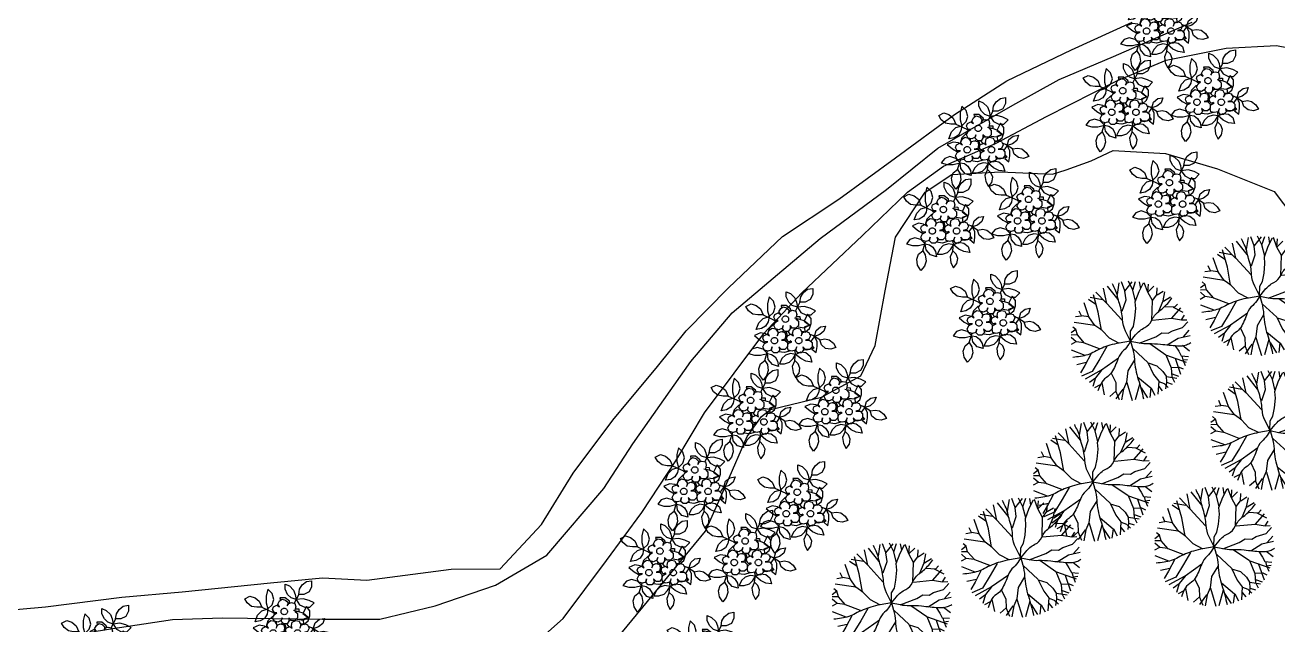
# Model space of a CAD drawing. Header units: millimetres. Extents: x 1101 to 4203, y 1053 to 1744.
# Drawn here: x 1581.4 to 1632.6, y 1542.4 to 1566.9 of the extents above; entities that cross this region are included whole.
import ezdxf

# ---------------------------------------------------------------- set-up
doc = ezdxf.new("R2010")
doc.units = ezdxf.units.MM
doc.layers.add('01_Fina', color=7, linetype='Continuous')
doc.layers.add('NEW_PLANTS', color=7, linetype='Continuous')
doc.styles.get("Standard").update_dxf_attribs({"font": 'arial.ttf'})

# ---------------------------------------------------------------- blocks, each defined once
blk = doc.blocks.new('shrubs')
at = {"layer": 'NEW_PLANTS', "color": 70, "linetype": 'Continuous'}
for points in [[(4509.71, 912.42), (4509.27, 910.66), (4509.27, 908.89), (4509.71, 907.35), (4510.82, 908.45), (4511.26, 909.78), (4510.82, 911.32)], [(4514.12, 913.75), (4515.23, 913.3), (4516.33, 912.2), (4516.77, 911.1), (4516.99, 909.78), (4515.67, 910.22), (4514.79, 911.1), (4514.12, 912.42)], [(4520.96, 914.63), (4520.96, 913.08), (4520.3, 911.76), (4518.98, 911.1), (4517.65, 911.1), (4517.87, 912.42), (4518.54, 913.53), (4519.64, 914.41)], [(4503.76, 910), (4505.08, 910.66), (4506.4, 910.22), (4507.51, 909.33), (4508.17, 907.79), (4506.85, 907.79), (4505.52, 908.01), (4504.42, 908.89)], [(4521.62, 908.89), (4520.3, 909.55), (4518.76, 910), (4516.99, 909.78), (4517.87, 908.45), (4519.2, 907.79), (4520.52, 907.79)], [(4506.4, 904.04), (4507.07, 905.8), (4508.17, 906.91), (4509.71, 907.35), (4509.49, 906.03), (4508.83, 904.92), (4507.73, 904.26)], [(4518.98, 903.38), (4520.08, 904.26), (4520.52, 905.58), (4520.52, 906.91), (4519.64, 908.01), (4518.73, 906.15), (4520.1, 905.12), (4518.73, 904.64)], [(4524.27, 904.92), (4523.83, 903.6), (4522.73, 902.72), (4521.4, 902.28), (4521.84, 903.82), (4522.95, 904.7)], [(4504.42, 897.86), (4505.96, 897.42), (4507.51, 897.42), (4509.27, 897.86), (4508.17, 898.97), (4506.63, 899.41), (4505.3, 898.97)], [(4526.92, 899.41), (4525.59, 898.97), (4524.27, 899.19), (4523.17, 900.07), (4522.73, 901.39), (4524.05, 901.61), (4525.15, 901.39), (4526.25, 900.51)], [(4508.17, 891.03), (4507.29, 892.35), (4507.07, 893.89), (4507.51, 895.22), (4508.61, 896.1), (4509.27, 895), (4509.49, 893.45), (4509.05, 892.13)], [(4512.14, 894.55), (4510.6, 895), (4509.49, 896.32), (4509.27, 897.86), (4510.37, 897.64), (4511.26, 896.98), (4511.92, 895.88)], [(4512.36, 895.22), (4513.68, 895.22), (4515.01, 895.66), (4515.89, 896.54), (4516.55, 897.64), (4515.23, 897.86), (4513.9, 897.42), (4513.02, 896.54)], [(4516.55, 891.69), (4517.43, 892.79), (4517.65, 894.11), (4517.21, 895.22), (4516.33, 896.1), (4515.67, 894.55), (4515.89, 893.01)], [(4520.74, 895.66), (4519.2, 895.88), (4517.87, 896.54), (4516.55, 897.64), (4517.87, 898.3), (4519.2, 898.08), (4520.3, 897.2)]]:
    blk.add_lwpolyline(points, close=True, dxfattribs=at)
at = {"layer": 'NEW_PLANTS', "color": 30, "linetype": 'Continuous', "true_color": 0xf26722}
blk.add_lwpolyline([(4516.64, 906.81), (4517.3, 906.15), (4517.3, 905.06), (4516.64, 904.4), (4515.76, 904.4), (4515.11, 905.06), (4515.11, 904.18), (4514.67, 903.52), (4513.79, 903.52), (4513.13, 904.18), (4513.35, 905.06), (4513.13, 904.4), (4512.26, 903.96), (4511.38, 904.18), (4510.94, 905.06), (4511.38, 905.93), (4512.04, 906.37), (4511.38, 906.37), (4510.94, 907.25), (4511.16, 907.91), (4512.04, 908.34), (4512.7, 907.91), (4512.26, 908.56), (4512.7, 909.44), (4513.35, 909.88), (4514.23, 909.66), (4514.89, 909), (4514.67, 908.12), (4515.11, 908.78), (4515.76, 909), (4516.64, 908.78), (4516.86, 907.91), (4516.64, 907.03)], dxfattribs=at)
at = {"layer": 'NEW_PLANTS', "color": 70, "linetype": 'Continuous'}
for points in [[(4515.38, 908.87), (4515.23, 909.33), (4514.12, 910.22), (4512.8, 910.22), (4512.94, 909.6)], [(4517.65, 911.1), (4516.51, 908.81)], [(4508.17, 907.79), (4511.04, 906.47), (4511.57, 906.06)], [(4512.61, 908.04), (4512.58, 907.98)], [(4517.1, 904.86), (4517.21, 904.7), (4518.76, 904.48), (4520.08, 905.14), (4518.76, 906.25), (4517.63, 906.63), (4516.28, 906.94)], [(4516.73, 907.38), (4517.65, 907.35), (4517.7, 906.63), (4516.76, 906.69)], [(4509.02, 902.78), (4508.83, 902.94), (4507.51, 903.16), (4505.96, 902.5), (4507.29, 901.39), (4508.74, 900.56)], [(4511.15, 905.48), (4510.82, 905.36), (4509.71, 904.26), (4509.29, 902.8)], [(4511.78, 903.65), (4511.92, 903.82), (4511.94, 904.04)], [(4513.48, 903.84), (4513.12, 903.47)], [(4513.13, 903.47), (4513.24, 903.6)], [(4513.25, 904.76), (4513.28, 904.74)], [(4514.03, 901.09), (4514.12, 901.17), (4514.34, 902.72), (4514.11, 903.52)], [(4514.52, 903.52), (4515.14, 902.77)], [(4515.65, 904.51), (4515.23, 904.26), (4515.11, 904.26)], [(4518.78, 903.4), (4518.09, 903.48)], [(4518.37, 903.26), (4518.15, 903.21)], [(4522.73, 901.39), (4520.96, 902.5), (4520.15, 902.86)], [(4514.45, 900.25), (4514.6, 900.19)], [(4515.42, 900.83), (4515.23, 901.17)], [(4516.8, 899.33), (4516.75, 899.35)], [(4520.8, 899.76), (4521.18, 899.19), (4519.42, 898.75), (4518.57, 898.85)], [(4520.8, 899.88), (4521.27, 899.28), (4520.74, 898.97), (4521.84, 898.08), (4522.06, 899.63), (4522.06, 900.95), (4521.4, 902.28), (4520.74, 901.39), (4520.52, 900.95)], [(4508.61, 896.1), (4509.35, 898.5)], [(4515.25, 898.56), (4515.23, 898.53), (4513.68, 898.08), (4512.14, 898.3), (4512.11, 898.33)], [(4516.33, 896.1), (4516.55, 897.86), (4516.35, 898.68)]]:
    blk.add_lwpolyline(points, dxfattribs=at)
at = {"layer": 'NEW_PLANTS', "color": 30, "linetype": 'Continuous', "true_color": 0xf26722}
for points in [[(4513.1, 906.71, -0.098476), (4513.16, 907.03, -0.098485), (4513.34, 907.29, -0.098498), (4513.61, 907.47, -0.098507), (4513.93, 907.54, -0.098507), (4514.24, 907.47, -0.098498), (4514.51, 907.29, -0.098485), (4514.69, 907.03, -0.098476), (4514.75, 906.71, -0.098476), (4514.69, 906.39, -0.098485), (4514.51, 906.12, -0.098498), (4514.24, 905.94, -0.098507), (4513.93, 905.88, -0.098507), (4513.61, 905.94, -0.098498), (4513.34, 906.12, -0.098485), (4513.16, 906.39, -0.098476)], [(4510.27, 901.17, -0.098476), (4510.33, 901.49, -0.098485), (4510.51, 901.76, -0.098498), (4510.78, 901.94, -0.098507), (4511.1, 902, -0.098507), (4511.42, 901.94, -0.098498), (4511.68, 901.76, -0.098485), (4511.86, 901.49, -0.098476), (4511.93, 901.17, -0.098476), (4511.86, 900.86, -0.098485), (4511.68, 900.59, -0.098498), (4511.42, 900.41, -0.098507), (4511.1, 900.34, -0.098507), (4510.78, 900.41, -0.098498), (4510.51, 900.59, -0.098485), (4510.33, 900.86, -0.098476)], [(4516.51, 901.17, -0.098476), (4516.57, 901.49, -0.098485), (4516.75, 901.76, -0.098498), (4517.02, 901.94, -0.098507), (4517.34, 902, -0.098507), (4517.66, 901.94, -0.098498), (4517.93, 901.76, -0.098485), (4518.11, 901.49, -0.098476), (4518.17, 901.17, -0.098476), (4518.11, 900.86, -0.098485), (4517.93, 900.59, -0.098498), (4517.66, 900.41, -0.098507), (4517.34, 900.34, -0.098507), (4517.02, 900.41, -0.098498), (4516.75, 900.59, -0.098485), (4516.57, 900.86, -0.098476)]]:
    blk.add_lwpolyline(points, format="xyb", close=True, dxfattribs=at)
for points in [[(4509.41, 900.89), (4508.53, 900.89), (4508.1, 901.77), (4508.31, 902.43), (4509.19, 902.87), (4509.85, 902.43), (4509.41, 903.08), (4509.85, 903.96), (4510.51, 904.4), (4511.38, 904.18), (4512.04, 903.3), (4511.82, 902.43), (4512.26, 903.3), (4512.92, 903.52), (4513.79, 903.3), (4514.01, 902.43), (4513.79, 901.55), (4512.92, 901.33), (4513.79, 901.33), (4514.45, 900.67), (4514.45, 899.58), (4513.79, 898.92), (4512.92, 898.92), (4512.26, 899.58), (4512.48, 898.7), (4511.82, 898.04), (4510.94, 898.04), (4510.29, 898.7), (4510.51, 899.58), (4510.29, 898.7), (4509.41, 898.48), (4508.53, 898.7), (4508.1, 899.58), (4508.53, 900.46)], [(4515.54, 900.89), (4514.67, 900.89), (4514.23, 901.77), (4514.45, 902.43), (4515.33, 902.87), (4515.98, 902.43), (4515.76, 903.08), (4515.98, 903.96), (4516.86, 904.4), (4517.74, 904.18), (4518.17, 903.3), (4517.95, 902.43), (4518.39, 903.3), (4519.27, 903.52), (4519.93, 903.3), (4520.36, 902.43), (4519.93, 901.55), (4519.05, 901.33), (4520.15, 901.33), (4520.8, 900.67), (4520.8, 899.58), (4520.15, 898.92), (4519.05, 898.92), (4518.39, 899.58), (4518.61, 898.7), (4517.95, 898.04), (4517.08, 898.04), (4516.64, 898.7), (4516.86, 899.58), (4516.42, 898.7), (4515.54, 898.48), (4514.67, 898.7), (4514.45, 899.58), (4514.67, 900.46)]]:
    blk.add_lwpolyline(points, close=True, dxfattribs=at)
blk = doc.blocks.new('tree9')
at = {"color": 106}
for p, q in [((950.75, 450.95), (951.14, 453.4)), ((952.34, 451.69), (951.65, 453.57)), ((952.34, 451.63), (953.87, 453.57)), ((953.99, 451.86), (953.08, 453.69)), ((953.99, 451.86), (954.56, 453.63)), ((955.64, 452.2), (955.41, 453.57)), ((957.12, 451.41), (956.38, 453.4)), ((946.75, 447.25), (945.73, 450.84)), ((948.46, 449.12), (946.24, 451.41)), ((948.53, 449.07), (947.84, 452.26)), ((950.91, 449.87), (948.69, 452.66)), ((952.56, 449.81), (952.34, 451.63)), ((954.56, 449.53), (953.99, 451.86)), ((954.5, 449.41), (955.3, 451.58)), ((955.3, 451.58), (956.21, 453.34)), ((957.12, 451.41), (957.24, 453.12)), ((957.12, 451.41), (958.38, 452.66)), ((958.09, 449.64), (957.12, 451.41)), ((958.09, 449.64), (959, 450.84)), ((959, 450.84), (959.11, 452.31)), ((959.06, 450.84), (960.36, 451.63)), ((960.31, 449.58), (960.71, 451.47)), ((944.82, 446.22), (943.8, 449.19)), ((946.24, 448.84), (944.71, 449.87)), ((947.61, 449.81), (945.05, 450.27)), ((951.71, 445.6), (948.53, 449.07)), ((951.77, 447.47), (952.56, 449.81)), ((954.62, 447.99), (954.5, 449.41)), ((957.97, 445.49), (958.09, 449.64)), ((959.4, 447.42), (960.31, 449.58)), ((960.42, 449.53), (961.85, 450.44)), ((960.71, 448.44), (962.76, 448.33)), ((962.42, 448.28), (964.47, 447.25)), ((962.76, 448.33), (963.33, 448.9)), ((943.23, 446.39), (942.03, 446.22)), ((943.23, 446.46), (942.77, 447.47)), ((944.82, 446.22), (943.23, 446.46)), ((946.07, 444.46), (944.82, 446.22)), ((947.44, 443.43), (946.75, 447.25)), ((954.1, 444.23), (954.44, 445.94)), ((954.44, 445.94), (954.62, 447.99)), ((958.09, 445.54), (962.07, 445.94)), ((962.07, 445.94), (964.18, 445.6)), ((962.14, 445.94), (964.01, 448.11)), ((964.18, 445.6), (964.81, 446.57)), ((964.18, 445.6), (965.26, 445.65)), ((942.09, 443.6), (941.12, 442.87)), ((942.09, 443.6), (941.46, 444.12)), ((946.02, 444.46), (941.69, 445.09)), ((942.42, 442.46), (942.09, 443.6)), ((947.5, 443.43), (946.07, 444.46)), ((949.09, 441.78), (947.5, 443.43)), ((953.48, 441.27), (953.53, 443.27)), ((953.53, 443.27), (954.1, 444.23)), ((961.39, 442.81), (962.3, 443.32)), ((962.3, 443.32), (964.36, 444)), ((964.36, 444), (965.49, 445.2)), ((964.58, 442.06), (965.77, 443.43)), ((942.09, 441.05), (941.06, 440.48)), ((942.42, 442.46), (941.12, 442.41)), ((942.14, 441.05), (941.12, 441.95)), ((943.8, 440.81), (942.14, 441.05)), ((943.91, 440.76), (942.42, 442.46)), ((947.04, 439.56), (943.91, 440.76)), ((951.08, 440.76), (949.09, 441.78)), ((955.3, 440.76), (958.77, 442.06)), ((957.52, 440.65), (960.88, 438.31)), ((958.77, 442.06), (960.03, 442.87)), ((960.03, 442.87), (961.39, 442.81)), ((961.17, 440.36), (963.5, 441.78)), ((963.5, 441.78), (965.95, 442.35)), ((964.41, 440.3), (965.83, 439.16)), ((944.02, 438.19), (941.17, 439.27)), ((945.28, 438.59), (943.96, 436.08)), ((948.58, 440.02), (947.1, 437.45)), ((954.05, 439.56), (957.12, 436.72)), ((960.88, 438.31), (962.01, 435.58)), ((961, 438.25), (965.15, 436.77)), ((962.87, 440.19), (963.61, 439.05)), ((963.61, 439.05), (964.12, 438.08)), ((964.12, 438.08), (965.61, 437.97)), ((964.23, 438.08), (964.47, 437.23)), ((944.25, 436.66), (942.26, 436.2)), ((943.96, 436.08), (943.06, 434.55)), ((947.38, 435.07), (944.02, 433.24)), ((947.1, 437.45), (945.5, 434.83)), ((947.44, 435.07), (946.18, 433.47)), ((950.97, 437.57), (947.44, 435.07)), ((954.33, 437.23), (952.97, 434.95)), ((957.12, 436.72), (958.32, 434.21)), ((957.17, 436.6), (959, 436.03)), ((959, 436.03), (960.25, 434.83)), ((962.01, 435.58), (962.14, 433.7)), ((962.07, 435.64), (963.67, 435.75)), ((962.82, 437.57), (963.95, 434.26)), ((963.67, 435.75), (964.52, 435.35)), ((964.47, 437.23), (965.44, 437.34)), ((964.47, 437.23), (964.92, 436.08)), ((945.5, 434.83), (943.28, 433.86)), ((946.18, 433.42), (944.93, 432.5)), ((946.18, 433.47), (945.61, 431.64)), ((947.5, 432.45), (948.01, 429.94)), ((949.49, 434.43), (950.4, 432.5)), ((950.4, 432.5), (950.46, 430.68)), ((952.68, 432.61), (952.05, 431.13)), ((952.97, 434.95), (952.68, 432.61)), ((952.73, 432.5), (953.87, 428.74)), ((955.02, 433.64), (957.75, 431.36)), ((958.32, 434.21), (959.4, 432.78)), ((959.4, 432.78), (959.22, 430.1)), ((959.46, 432.73), (960.54, 432.33)), ((960.25, 434.83), (960.93, 433.81)), ((961, 432.56), (960.82, 431.19)), ((960.93, 433.81), (961, 432.56)), ((961, 433.75), (963.22, 433.42)), ((961.05, 432.56), (962.19, 432.16)), ((962.14, 433.7), (962.7, 432.61)), ((962.19, 434.32), (963.55, 433.86)), ((947.15, 431.99), (945.96, 431.36)), ((950.46, 430.68), (949.21, 429.6)), ((951.88, 431.13), (950.46, 429.09)), ((950.46, 430.62), (951.14, 428.97)), ((952.05, 431.13), (951.65, 428.85)), ((955.41, 432.1), (954.5, 428.85)), ((955.7, 431.42), (957.06, 429.31)), ((957.75, 431.36), (957.52, 429.37)), ((957.81, 431.31), (958.6, 429.88)), ((959.4, 431.64), (960.14, 430.74)), ((960.54, 432.33), (961.39, 431.48))]:
    blk.add_line(p, q, dxfattribs=at)
for points in [[(953.51, 441.18), (952.47, 443.26, -0.10411), (951.83, 445.71, 0.032984), (951.65, 447.25, 0.034072), (951.2, 449.01, -0.030956), (950.8, 450.55, 0.076171), (950.29, 451.98, -0.026216), (949.72, 453.17, 1.568784)], [(953.51, 441.18), (954.56, 442.46, -0.107856), (956.49, 444, 0.175024), (957.92, 445.49, -0.125464), (959.4, 447.36, 0.043348), (961.28, 449.07, 0.04978), (962.14, 450.21, -8.896609)], [(953.51, 441.18), (951.14, 440.76, 0.029099), (949.21, 440.3, 0.05336), (945.96, 438.94, -0.09082), (943.06, 437.97, -0.003401), (941.41, 437.74, 1.084963)], [(953.51, 441.18), (953.13, 440.53, -0.07796), (952.05, 439.22, 0.120857), (950.91, 437.57, -0.011392), (950.29, 436.03, -0.038005), (949.54, 434.61, -0.112949), (948.46, 433.53, 0.14803), (947.27, 432.16, 0.020427), (946.7, 430.74, 1.639795)], [(953.51, 441.18), (955.3, 440.81, 0.056937), (957.24, 440.65, -0.035612), (959.79, 440.53, 0.008822), (963.33, 440.19, 0.099585), (965.2, 440.41, 0.073278), (966.12, 440.87, -1.918828)], [(953.51, 441.18), (953.94, 439.67, -0.054456), (954.33, 437.34, 0.065281), (955.13, 433.13, -0.028329), (956.21, 429.09, 4.035528)]]:
    blk.add_lwpolyline(points, format="xyb", dxfattribs=at)
at = {"color": 106, "flags": 1}
for tag, p in [('ITEM', (953.79, 443.71)), ('SIZE', (953.53, 441.16))]:
    blk.add_attdef(tag, p, '', height=2.09, dxfattribs=at)
blk = doc.blocks.new('Borde del rio puyo')
for name, p, xscale, yscale, zscale in [('shrubs', (911.584, 1423.65), 0.1586335689872081, 0.1586335689872081, 0.1586335689872081), ('shrubs', (910.16, 1420.334), 0.1586335689872081, 0.1586335689872081, 0.1586335689872081), ('shrubs', (913.64, 1420.747), 0.1586335689872081, 0.1586335689872081, 0.1586335689872081), ('shrubs', (904.264, 1418.802), 0.1586335689872081, 0.1586335689872081, 0.1586335689872081), ('shrubs', (912.064, 1416.583), 0.1586335689872081, 0.1586335689872081, 0.1586335689872081), ('shrubs', (906.32, 1415.899), 0.1586335689872081, 0.1586335689872081, 0.1586335689872081), ('shrubs', (902.841, 1415.486), 0.1586335689872081, 0.1586335689872081, 0.1586335689872081), ('tree9', (1445.801, 1469.724), 0.1950770953426661, 0.1950770953426661, 0.1950770953426661), ('shrubs', (904.744, 1411.735), 0.1586335689872081, 0.1586335689872081, 0.1586335689872081), ('tree9', (1440.532, 1467.884), 0.1950770953426661, 0.1950770953426661, 0.1950770953426661), ('shrubs', (896.398, 1411.009), 0.1586335689872081, 0.1586335689872081, 0.1586335689872081), ('shrubs', (898.454, 1408.106), 0.1586335689872081, 0.1586335689872081, 0.1586335689872081), ('shrubs', (894.975, 1407.692), 0.1586335689872081, 0.1586335689872081, 0.1586335689872081), ('tree9', (1446.226, 1464.226), 0.1950770953426661, 0.1950770953426661, 0.1950770953426661), ('tree9', (1438.993, 1462.136), 0.1950770953426661, 0.1950770953426661, 0.1950770953426661), ('shrubs', (892.699, 1404.852), 0.1586335689872081, 0.1586335689872081, 0.1586335689872081), ('shrubs', (896.878, 1403.942), 0.1586335689872081, 0.1586335689872081, 0.1586335689872081), ('tree9', (1436.049, 1459.034), 0.1950770953426661, 0.1950770953426661, 0.1950770953426661), ('tree9', (1443.943, 1459.482), 0.1950770953426661, 0.1950770953426661, 0.1950770953426661), ('shrubs', (894.755, 1401.949), 0.1586335689872081, 0.1586335689872081, 0.1586335689872081), ('shrubs', (891.276, 1401.536), 0.1586335689872081, 0.1586335689872081, 0.1586335689872081), ('tree9', (1430.78, 1457.194), 0.1950770953426661, 0.1950770953426661, 0.1950770953426661), ('shrubs', (875.948, 1399.072), 0.1586335689872081, 0.1586335689872081, 0.1586335689872081), ('shrubs', (868.474, 1398.072), 0.1586335689872081, 0.1586335689872081, 0.1586335689872081), ('shrubs', (893.18, 1397.785), 0.1586335689872081, 0.1586335689872081, 0.1586335689872081)]:
    blk.add_blockref(name, p, dxfattribs=dict(xscale=xscale, yscale=yscale, zscale=zscale))

msp = doc.modelspace()

# ---------------------------------------------------------------- linework, layer by layer
msp.add_spline([(1206.55, 1742.411), (1198.036, 1713.245), (1191.712, 1699.458), (1188.115, 1692.655), (1185.804, 1676.355), (1188.204, 1664.121), (1192.37, 1645.395), (1198.957, 1631.579), (1205.919, 1617.923), (1212.006, 1606.116), (1219.798, 1593.741), (1226.027, 1584.556), (1235.412, 1573.916), (1239.381, 1569.044), (1262.456, 1553.753), (1273.817, 1547.943), (1292.279, 1545.864), (1304.629, 1545.032), (1323.86, 1547.241), (1343.768, 1554.244), (1348.177, 1560.24), (1355.099, 1558.478), (1361.05, 1563.528), (1368.811, 1564.744), (1375.81, 1569.684), (1387.223, 1575.308), (1397.875, 1585.58), (1409.717, 1597.182), (1418.41, 1615.582), (1419.855, 1625.077), (1420.374, 1641.997), (1422.228, 1651.701), (1429.173, 1651.447), (1435.26, 1654.709), (1443.361, 1656.59), (1455.3, 1651.182), (1462.27, 1643.182), (1465.927, 1633.22), (1474.194, 1620.717), (1478.652, 1616.668), (1481.052, 1602.658), (1484.132, 1591.314), (1484.891, 1574.332), (1484.358, 1564.209), (1486.422, 1559.181), (1489.394, 1548.073), (1492.669, 1543.867), (1495.886, 1536.945), (1501.551, 1533.066), (1522.852, 1526.997), (1548.84, 1524.652), (1563.366, 1519.91), (1597.015, 1518.916), (1608.069, 1518.759), (1621.874, 1530.8), (1629.228, 1540.852), (1637.328, 1541.751), (1654.578, 1528.415), (1666.447, 1514.072), (1678.809, 1502.283), (1683.259, 1485.417), (1688.258, 1473.248), (1696.093, 1461.999), (1707.128, 1455.142), (1716.579, 1451.321), (1728.091, 1440.45), (1739.119, 1428.492), (1751.998, 1419.885), (1768.138, 1407.716), (1779.751, 1403.892), (1792.302, 1394.742), (1800.327, 1389.872), (1811.751, 1382.948), (1818.472, 1377.635), (1820.168, 1369.015), (1828.212, 1360.848), (1834.333, 1353.311), (1847.27, 1343.538), (1858.598, 1336.789), (1868.42, 1330.801), (1878.399, 1329.631), (1894.155, 1331.085)], degree=3)
at = {"layer": '01_Fina', "linetype": 'Continuous'}
for points in [[(1577.172, 1540.934), (1584.842, 1542.184), (1587.452, 1542.574), (1589.492, 1542.644), (1593.562, 1542.594), (1595.912, 1542.594), (1598.172, 1543.134), (1600.622, 1543.974), (1602.722, 1545.204), (1605.052, 1547.924), (1606.232, 1549.754), (1608.602, 1553.114), (1610.282, 1555.104), (1612.132, 1556.664), (1613.872, 1558.134), (1616.582, 1560.134), (1618.682, 1561.824), (1621.732, 1563.584), (1623.632, 1564.624), (1625.842, 1565.564), (1629.052, 1566.964)], [(1580.132, 1542.904), (1582.272, 1543.094), (1585.382, 1543.494), (1587.842, 1543.704), (1591.442, 1544.074), (1593.572, 1544.284), (1595.372, 1544.184), (1598.822, 1544.634), (1600.812, 1544.654), (1602.502, 1546.464), (1603.802, 1548.554), (1605.412, 1550.714), (1607.242, 1552.904), (1608.402, 1554.364), (1610.132, 1556.124), (1612.332, 1558.214), (1614.642, 1559.744), (1616.952, 1561.434), (1619.352, 1563.204), (1621.492, 1564.574), (1624.132, 1565.844), (1626.602, 1566.964)], [(1601.692, 1541.114), (1603.392, 1542.614), (1605.152, 1544.984), (1606.602, 1546.954), (1607.982, 1549.064), (1609.162, 1551.014), (1611.572, 1554.254), (1613.122, 1555.914), (1615.602, 1558.254), (1617.432, 1560.034), (1618.912, 1561.084), (1621.052, 1562.034), (1623.112, 1563.114), (1626.002, 1564.594), (1627.992, 1565.414), (1630.442, 1565.904), (1632.502, 1566.024), (1634.672, 1565.594)], [(1600.812, 1536.024), (1609.202, 1546.184), (1610.072, 1548.144), (1610.902, 1550.054), (1611.482, 1550.874), (1611.842, 1551.154), (1613.932, 1551.664), (1615.532, 1552.524), (1616.122, 1553.774), (1616.522, 1555.994), (1616.952, 1558.194), (1618.162, 1560.024), (1619.242, 1560.754), (1621.232, 1560.864), (1623.362, 1560.764), (1623.912, 1560.934), (1624.932, 1561.314), (1625.832, 1561.724), (1627.972, 1561.604), (1630.092, 1560.984), (1632.402, 1560.054), (1634.382, 1557.424)]]:
    msp.add_lwpolyline(points, dxfattribs=at)

# ---------------------------------------------------------------- block references
msp.add_blockref('Borde del rio puyo', (0, 0))

doc.saveas('drawing.dxf')
